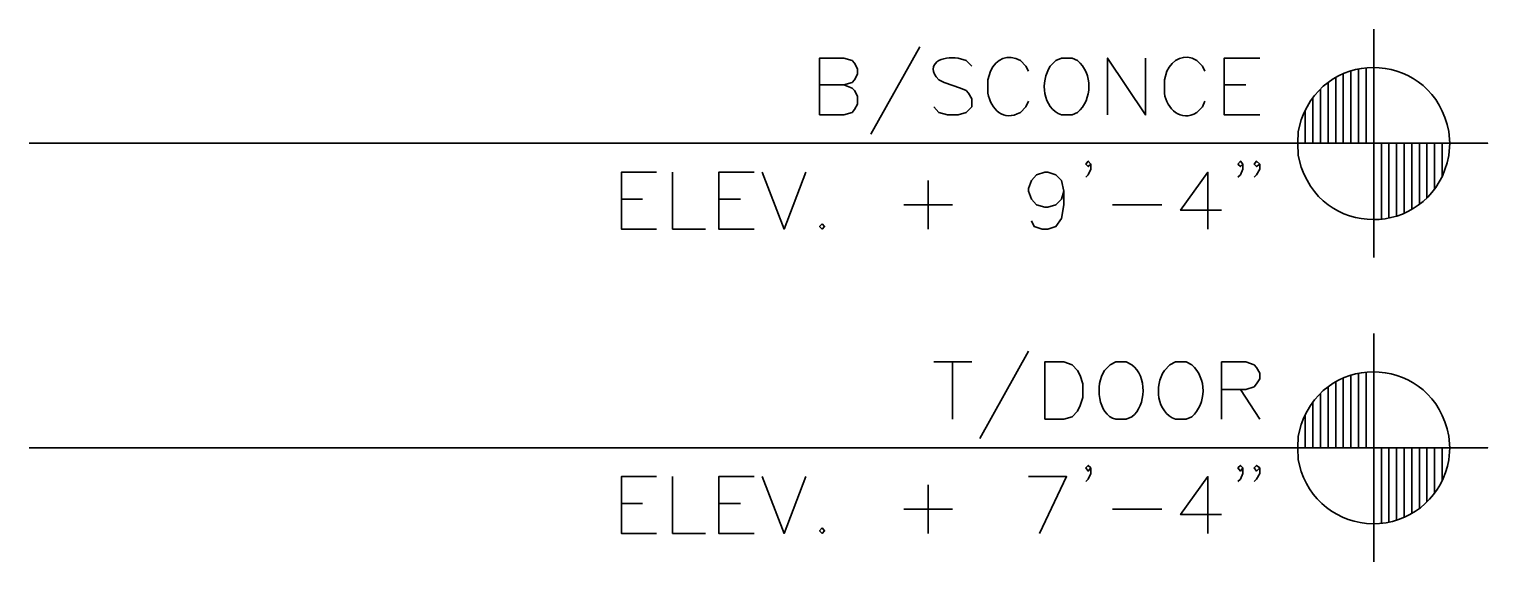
# Model space of a CAD drawing. Header units: inches. Extents: x 5 to 516, y -193 to 129.
# Drawn here: x 129.55 to 139.14, y -58.7 to -55.2 of the extents above; entities that cross this region are included whole.
import ezdxf

# ---------------------------------------------------------------- set-up
doc = ezdxf.new("R2010")
doc.units = ezdxf.units.IN
doc.header["$MEASUREMENT"] = 0
doc.layers.add('PDF4_Geometry', color=7, linetype='Continuous')

msp = doc.modelspace()

# ---------------------------------------------------------------- linework, layer by layer
at = {"layer": 'PDF4_Geometry', "lineweight": 35}
for points in [[(138.3920922, -55.1996512), (138.3920922, -56.6996514)], [(135.4087579, -55.3163166), (135.0854246, -55.8896499)], [(134.7487576, -55.7629787), (134.7487576, -55.3896453), (134.9087576, -55.3896453), (134.962091, -55.406312), (134.9787576, -55.4229786), (134.9987576, -55.4596453), (134.9987576, -55.496312), (134.9787576, -55.5329786), (134.962091, -55.5496453), (134.9087576, -55.566312), (134.7487576, -55.566312)], [(135.7487585, -55.4429781), (135.7120919, -55.4063114), (135.6587585, -55.3896447)], [(136.122092, -55.4763168), (136.1054253, -55.4429835), (136.0687586, -55.4063168)], [(136.445425, -55.4063136), (136.4087583, -55.3896469), (136.3387583, -55.3896469), (136.3020917, -55.4063136), (136.265425, -55.4429803)], [(136.6420921, -55.7629787), (136.6420921, -55.3896453), (136.8920921, -55.7629787), (136.8920921, -55.3896453)], [(137.2820923, -55.4763168), (137.2654257, -55.4429835), (137.228759, -55.4063168)], [(137.6420923, -55.7629787), (137.4087589, -55.7629787), (137.4087589, -55.3896453), (137.6420923, -55.3896453)], [(135.872092, -55.4763168), (135.8554253, -55.5329835), (135.8554253, -55.6196502)], [(137.0320923, -55.4763168), (137.0154257, -55.5329835), (137.0154257, -55.6196502)], [(138.1420922, -55.9496513), (138.1420922, -55.5196513)], [(138.1920918, -55.9496513), (138.1920918, -55.4929846)], [(138.2420923, -55.9496513), (138.2420923, -55.4729846)], [(138.292092, -55.9496513), (138.292092, -55.4596513)], [(138.3420925, -55.9496513), (138.3420925, -55.4529846)], [(134.9087579, -55.5663166), (134.9620912, -55.5863166), (134.9787579, -55.6029833), (134.9987579, -55.6396499), (134.9987579, -55.6929833), (134.9787579, -55.7263166), (134.9620912, -55.7463166), (134.9087579, -55.7629833), (134.7487579, -55.7629833)], [(135.5320919, -55.5329781), (135.5687585, -55.5496448), (135.6754252, -55.5863114), (135.7120919, -55.6029781), (135.7287585, -55.6196448), (135.7487585, -55.6563114), (135.7487585, -55.7096448), (135.7120919, -55.7463114), (135.6587585, -55.7629781), (135.5887585, -55.7629781), (135.5320919, -55.7463114), (135.4987585, -55.7096448)], [(137.4087589, -55.5663166), (137.5520923, -55.5663166)], [(138.042092, -55.9496513), (138.042092, -55.5929846)], [(138.0920925, -55.9496513), (138.0920925, -55.5496513)], [(136.0687586, -55.7463169), (136.1054253, -55.7096502), (136.122092, -55.6729835)], [(137.228759, -55.7463169), (137.2654257, -55.7096502), (137.2820923, -55.6729835)], [(137.9920923, -55.9496513), (137.9920923, -55.6496513)], [(136.3387583, -55.7629803), (136.4087583, -55.7629803), (136.445425, -55.7463136)], [(137.9154255, -55.796318), (137.8954255, -55.8729846), (137.8920922, -55.9496513), (137.8954255, -56.0296513), (137.9154255, -56.106318)], [(137.9420918, -55.9496513), (137.9420918, -55.7329846)], [(138.8854255, -56.0296513), (138.8920922, -55.9496513), (138.8854255, -55.8729846)], [(129.5520918, -55.9496513), (139.1420923, -55.9496513), (137.6420921, -55.9496513)], [(137.8920922, -55.9496513), (137.8920922, -55.946318)], [(138.4420919, -55.9496513), (138.4420919, -56.4496513)], [(138.4920924, -55.9496513), (138.4920924, -56.4396513)], [(138.542092, -55.9496513), (138.542092, -56.4296513)], [(138.5920925, -55.9496513), (138.5920925, -56.4096513)], [(138.6420922, -55.9496513), (138.6420922, -56.3829847)], [(138.6920919, -55.9496513), (138.6920919, -56.3496513)], [(138.7420924, -55.9496513), (138.7420924, -56.3096513)], [(138.7920921, -55.9496513), (138.7920921, -56.2496513)], [(138.8420926, -55.9496513), (138.8420926, -56.1696513)], [(138.8920922, -55.9496513), (138.8920922, -55.946318)], [(136.5320923, -56.0863158), (136.5154256, -56.1029825), (136.4987589, -56.0863158), (136.5154256, -56.0663158), (136.5320923, -56.0863158), (136.5320923, -56.1196491), (136.5154256, -56.1563158), (136.4987589, -56.1729825)], [(137.5320924, -56.0863158), (137.5154257, -56.1029825), (137.498759, -56.0863158), (137.5154257, -56.0663158), (137.5320924, -56.0863158), (137.5320924, -56.1196491), (137.5154257, -56.1563158), (137.498759, -56.1729825)], [(137.6420921, -56.0863158), (137.6220921, -56.1029825), (137.6054255, -56.0863158), (137.6220921, -56.0663158), (137.6420921, -56.0863158), (137.6420921, -56.1196491), (137.6220921, -56.1563158), (137.6054255, -56.1729825)], [(133.6754264, -56.5129787), (133.4454263, -56.5129787), (133.4454263, -56.1396453), (133.6754264, -56.1396453)], [(133.7820929, -56.139647), (133.7820929, -56.5129803), (133.9987596, -56.5129803)], [(134.3187574, -56.5129787), (134.0854241, -56.5129787), (134.0854241, -56.1396453), (134.3187574, -56.1396453)], [(134.3720927, -56.139647), (134.515426, -56.5129803), (134.6587594, -56.139647)], [(135.4620925, -56.1929781), (135.4620925, -56.5129782)], [(136.3554252, -56.2629787), (136.3387585, -56.316312), (136.3020918, -56.3529787), (136.2487585, -56.3696454), (136.2287585, -56.3696454), (136.1754251, -56.3529787), (136.1420918, -56.316312), (136.1220918, -56.2629787), (136.1220918, -56.246312), (136.1420918, -56.1929787), (136.1754251, -56.156312), (136.2287585, -56.1396453), (136.2487585, -56.1396453), (136.3020918, -56.156312), (136.3387585, -56.1929787), (136.3554252, -56.2629787), (136.3554252, -56.3529787), (136.3387585, -56.4429787), (136.3020918, -56.496312), (136.2487585, -56.5129787), (136.2120918, -56.5129787), (136.1587585, -56.496312), (136.1420918, -56.4596454)], [(137.3020924, -56.5129803), (137.3020924, -56.139647), (137.1220924, -56.389647), (137.3920924, -56.389647)], [(133.4454263, -56.3163166), (133.5854264, -56.3163166)], [(134.0854241, -56.3163166), (134.2287574, -56.3163166)], [(135.3020922, -56.3529852), (135.6220922, -56.3529852)], [(136.6754257, -56.3529852), (136.9987591, -56.3529852)], [(138.3920922, -57.1996514), (138.3920922, -58.6996515)], [(136.122092, -57.3163167), (135.8020919, -57.8896501)], [(135.4987577, -57.3863173), (135.7487577, -57.3863173)], [(135.6220928, -57.3863173), (135.6220928, -57.762984)], [(136.8020924, -57.4063173), (136.7654258, -57.3863173), (136.6954258, -57.3863173), (136.6587591, -57.4063173), (136.6220924, -57.4429839)], [(137.1954251, -57.4063173), (137.1587584, -57.3863173), (137.0887584, -57.3863173), (137.0520917, -57.4063173), (137.015425, -57.4429839)], [(137.3920921, -57.7629788), (137.3920921, -57.3863121), (137.5520921, -57.3863121), (137.6054255, -57.4063121), (137.6220921, -57.4229788), (137.6420921, -57.4596455), (137.6420921, -57.4963121), (137.6220921, -57.5296455), (137.6054255, -57.5496455), (137.5520921, -57.5663121), (137.3920921, -57.5663121)], [(138.1420922, -57.9496515), (138.1420922, -57.5163181)], [(138.1920918, -57.9496515), (138.1920918, -57.4929848)], [(138.2420923, -57.9496515), (138.2420923, -57.4729848)], [(138.292092, -57.9496515), (138.292092, -57.4596514)], [(138.3420925, -57.9496515), (138.3420925, -57.4529848)], [(137.5154255, -57.5663167), (137.6420922, -57.7629834)], [(138.042092, -57.9496515), (138.042092, -57.5929848)], [(138.0920925, -57.9496515), (138.0920925, -57.5496514)], [(137.9920923, -57.9496515), (137.9920923, -57.6496514)], [(136.6954258, -57.762984), (136.7654258, -57.762984), (136.8020924, -57.7463173)], [(137.0887584, -57.762984), (137.1587584, -57.762984), (137.1954251, -57.7463173)], [(137.9420918, -57.9496515), (137.9420918, -57.7329848)], [(129.5520918, -57.9496515), (139.1420923, -57.9496515), (137.6420921, -57.9496515)], [(137.8920922, -57.9496515), (137.8920922, -57.9463181)], [(138.4420919, -57.9496515), (138.4420919, -58.4496515)], [(138.4920924, -57.9496515), (138.4920924, -58.4396515)], [(138.542092, -57.9496515), (138.542092, -58.4263182)], [(138.5920925, -57.9496515), (138.5920925, -58.4096515)], [(138.6420922, -57.9496515), (138.6420922, -58.3829848)], [(138.6920919, -57.9496515), (138.6920919, -58.3496515)], [(138.7420924, -57.9496515), (138.7420924, -58.3063182)], [(138.7920921, -57.9496515), (138.7920921, -58.2496515)], [(138.8420926, -57.9496515), (138.8420926, -58.1696515)], [(138.8920922, -57.9496515), (138.8920922, -57.9463181)], [(136.5320923, -58.0829794), (136.5154256, -58.1029794), (136.4987589, -58.0829794), (136.5154256, -58.0663127), (136.5320923, -58.0829794), (136.5320923, -58.1196461), (136.5154256, -58.1563127), (136.4987589, -58.1729794)], [(137.5320924, -58.0829794), (137.5154257, -58.1029794), (137.498759, -58.0829794), (137.5154257, -58.0663127), (137.5320924, -58.0829794), (137.5320924, -58.1196461), (137.5154257, -58.1563127), (137.498759, -58.1729794)], [(137.6420921, -58.0829794), (137.6220921, -58.1029794), (137.6054255, -58.0829794), (137.6220921, -58.0663127), (137.6420921, -58.0829794), (137.6420921, -58.1196461), (137.6220921, -58.1563127), (137.6054255, -58.1729794)], [(133.6754264, -58.5129789), (133.4454263, -58.5129789), (133.4454263, -58.1396455), (133.6754264, -58.1396455)], [(133.7820929, -58.1396471), (133.7820929, -58.5129805), (133.9987596, -58.5129805)], [(134.3187574, -58.5129789), (134.0854241, -58.5129789), (134.0854241, -58.1396455), (134.3187574, -58.1396455)], [(134.3720927, -58.1396471), (134.515426, -58.5129805), (134.6587594, -58.1396471)], [(135.4620925, -58.1929783), (135.4620925, -58.5129783)], [(136.1954257, -58.5129789), (136.3720924, -58.1396455), (136.1220924, -58.1396455)], [(137.3020924, -58.5129805), (137.3020924, -58.1396471), (137.1220924, -58.3896472), (137.3920924, -58.3896472)], [(133.4454263, -58.3163168), (133.5854264, -58.3163168)], [(134.0854241, -58.3163168), (134.2287574, -58.3163168)], [(135.3020922, -58.3529854), (135.6220922, -58.3529854)], [(136.6754257, -58.3529854), (136.9987591, -58.3529854)]]:
    msp.add_lwpolyline(points, dxfattribs=at)
for points in [[(134.7654253, -56.4796467), (134.7487586, -56.4963134), (134.7654253, -56.5129801), (134.782092, -56.4963134)], [(136.2287585, -57.7629788), (136.2287585, -57.3863121), (136.3554252, -57.3863121), (136.4087586, -57.4063121), (136.4454252, -57.4429788), (136.4620919, -57.4763121), (136.4787586, -57.5296455), (136.4787586, -57.6196455), (136.4620919, -57.6729788), (136.4454252, -57.7096455), (136.4087586, -57.7463121), (136.3554252, -57.7629788)], [(134.7654253, -58.4763171), (134.7487586, -58.4963171), (134.7654253, -58.5129838), (134.782092, -58.4963171)]]:
    msp.add_lwpolyline(points, close=True, dxfattribs=at)
msp.add_lwpolyline([(137.9154255, -57.7963181), (137.8954255, -57.8729848), (137.8920922, -57.9496515), (137.8954255, -58.0296515), (137.9154255, -58.1063181, 0.783793499), (138.8854255, -58.0296515), (138.8920922, -57.9496515), (138.8854255, -57.8729848)], format="xyb", dxfattribs=at)
for points in [[(138.8854255, -55.8729846), (138.7869811, -55.3488735), (138.0880366, -55.301929), (137.9154255, -55.796318)], [(135.6587585, -55.3896447), (135.5569808, -55.3745892), (135.4339252, -55.4230336), (135.5320919, -55.5329781)], [(136.0687586, -55.4063168), (135.9851475, -55.3574279), (135.9104808, -55.393428), (135.872092, -55.4763168)], [(136.445425, -55.7463136), (136.5425361, -55.6631469), (136.5451472, -55.4894803), (136.445425, -55.4063136)], [(137.228759, -55.4063168), (137.1490368, -55.3533168), (137.068259, -55.3990946), (137.0320923, -55.4763168)], [(136.265425, -55.4429803), (136.1972583, -55.5416469), (136.215425, -55.7184803), (136.3387583, -55.7629803)], [(135.8554253, -55.6196502), (135.8764253, -55.7257613), (135.9557031, -55.8102613), (136.0687586, -55.7463169)], [(137.0154257, -55.6196502), (137.0324812, -55.7222613), (137.1243145, -55.8130947), (137.228759, -55.7463169)], [(137.9154255, -56.106318), (138.0855366, -56.5988736), (138.7882589, -56.5538736), (138.8854255, -56.0296513)], [(138.8854255, -57.8729848), (138.7869811, -57.3488736), (138.0880366, -57.3019292), (137.9154255, -57.7963181)], [(136.6220924, -57.4429839), (136.5578146, -57.5354284), (136.5774813, -57.7312062), (136.6954258, -57.762984)], [(136.8020924, -57.7463173), (136.8985369, -57.6758728), (136.9012591, -57.4764284), (136.8020924, -57.4063173)], [(137.015425, -57.4429839), (136.9463695, -57.5413728), (136.9658139, -57.718484), (137.0887584, -57.762984)], [(137.1954251, -57.7463173), (137.2923695, -57.6622062), (137.2961473, -57.4909839), (137.1954251, -57.4063173)]]:
    msp.add_open_spline(points, degree=3, dxfattribs=at)

doc.saveas('drawing.dxf')
